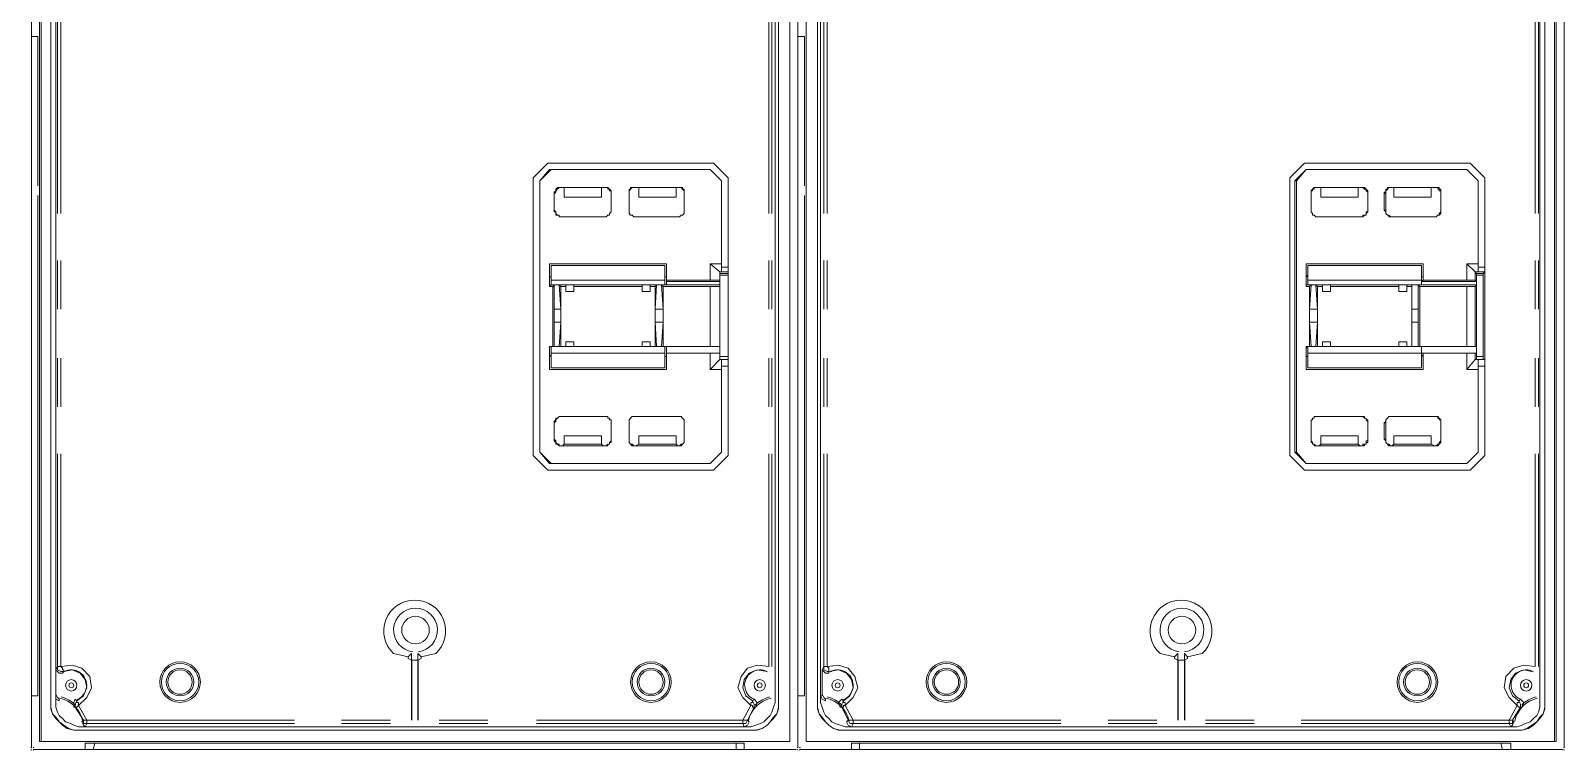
# Model space of a CAD drawing. Header units: millimetres. Extents: x -305 to 1353, y -289 to 1176.
# Drawn here: x -98.4 to -45.3, y 421.5 to 446.4 of the extents above; entities that cross this region are included whole.
import ezdxf

# ---------------------------------------------------------------- set-up
doc = ezdxf.new("R2010")
doc.units = ezdxf.units.MM
doc.header["$MEASUREMENT"] = 0
doc.layers.add('PDF_0', color=7, linetype='Continuous')

msp = doc.modelspace()

# ---------------------------------------------------------------- linework, layer by layer
at = {"layer": 'PDF_0', "lineweight": 18}
for points in [[(-98.34, 421.587), (-98.34, 474.487), (-98.34, 421.587)], [(-98.34, 474.487), (-98.34, 421.587)], [(-71.834, 421.587), (-71.834, 474.487), (-71.834, 421.587)], [(-71.834, 474.487), (-71.834, 421.587)], [(-45.328, 421.587), (-45.328, 474.487), (-45.328, 421.587)], [(-45.328, 474.487), (-45.328, 421.587)], [(-98.059, 472.41), (-98.059, 421.812)], [(-98.003, 472.578), (-98.003, 421.812)], [(-72.115, 472.41), (-72.115, 421.812), (-72.115, 472.578)], [(-71.553, 472.578), (-71.553, 421.812), (-71.553, 472.41)], [(-45.665, 472.578), (-45.665, 421.812), (-45.609, 421.812), (-45.609, 472.41)], [(-97.666, 470.107), (-97.666, 423.16), (-97.666, 422.991), (-97.61, 422.767), (-97.498, 422.654), (-97.386, 422.486), (-97.217, 422.374), (-97.049, 422.261), (-96.88, 422.205), (-96.712, 422.205), (-73.463, 422.205), (-73.294, 422.205), (-73.069, 422.261), (-72.901, 422.374), (-72.789, 422.486), (-72.676, 422.654), (-72.564, 422.767), (-72.508, 422.991), (-72.508, 423.16), (-72.508, 470.107)], [(-97.666, 470.107), (-97.666, 423.16), (-97.666, 422.935), (-97.61, 422.767), (-97.498, 422.598), (-97.386, 422.486), (-97.273, 422.374), (-97.105, 422.261), (-96.88, 422.205), (-96.712, 422.205), (-73.463, 422.205), (-73.238, 422.205), (-73.069, 422.261), (-72.901, 422.374), (-72.789, 422.486), (-72.676, 422.598), (-72.564, 422.767), (-72.508, 422.935), (-72.508, 423.16), (-72.508, 470.107)], [(-72.62, 469.995), (-72.62, 423.16), (-72.676, 422.991), (-72.733, 422.823), (-72.789, 422.711), (-72.901, 422.598), (-73.013, 422.486), (-73.126, 422.43), (-73.294, 422.374), (-73.463, 422.317), (-96.712, 422.317), (-96.88, 422.374), (-96.992, 422.43), (-97.161, 422.486), (-97.273, 422.598), (-97.386, 422.711), (-97.442, 422.823), (-97.498, 422.991), (-97.498, 423.16), (-97.498, 469.995)], [(-71.16, 470.107), (-71.16, 423.16), (-71.16, 422.991), (-71.104, 422.767), (-70.992, 422.654), (-70.879, 422.486), (-70.767, 422.374), (-70.599, 422.261), (-70.374, 422.205), (-70.205, 422.205), (-46.956, 422.205), (-46.788, 422.205), (-46.619, 422.261), (-46.451, 422.374), (-46.283, 422.486), (-46.17, 422.654), (-46.058, 422.767), (-46.002, 422.991), (-46.002, 423.16), (-46.002, 470.107)], [(-71.16, 470.107), (-71.16, 423.16), (-71.16, 422.935), (-71.104, 422.767), (-70.992, 422.598), (-70.879, 422.486), (-70.767, 422.374), (-70.599, 422.261), (-70.43, 422.205), (-70.205, 422.205), (-46.956, 422.205), (-46.788, 422.205), (-46.563, 422.261), (-46.395, 422.374), (-46.283, 422.486), (-46.17, 422.598), (-46.058, 422.767), (-46.002, 422.935), (-46.002, 423.16), (-46.002, 470.107)], [(-46.17, 469.995), (-46.17, 423.16), (-46.17, 422.991), (-46.226, 422.823), (-46.283, 422.711), (-46.395, 422.598), (-46.507, 422.486), (-46.676, 422.43), (-46.788, 422.374), (-46.956, 422.317), (-70.205, 422.317), (-70.374, 422.374), (-70.542, 422.43), (-70.655, 422.486), (-70.767, 422.598), (-70.879, 422.711), (-70.935, 422.823), (-70.992, 422.991), (-71.048, 423.16), (-71.048, 469.995)], [(-98.34, 446.184), (-98.116, 446.184), (-98.116, 441.018)], [(-71.834, 446.184), (-71.609, 446.184), (-71.609, 441.018)], [(-80.37, 441.579), (-80.763, 441.186), (-80.426, 441.579)], [(-80.482, 441.804), (-74.754, 441.804), (-80.482, 441.804)], [(-74.866, 441.579), (-74.473, 441.186), (-74.866, 441.579)], [(-74.754, 441.804), (-74.249, 441.299), (-74.754, 441.804)], [(-74.249, 435.121), (-74.249, 435.009), (-74.53, 435.009), (-74.473, 435.009), (-74.249, 435.009), (-74.249, 434.953), (-74.249, 434.897), (-74.249, 434.841), (-74.249, 434.784), (-74.249, 431.696), (-74.249, 441.299), (-74.249, 438.21), (-74.249, 438.154), (-74.249, 438.098), (-74.249, 438.041), (-74.249, 437.985)], [(-54.65, 441.186), (-54.257, 441.579), (-54.594, 441.186)], [(-54.313, 441.804), (-48.585, 441.804), (-54.313, 441.804)], [(-54.257, 441.579), (-48.697, 441.579), (-54.257, 441.579)], [(-48.697, 441.579), (-48.304, 441.186), (-48.697, 441.579)], [(-48.585, 441.804), (-48.08, 441.299), (-48.585, 441.804)], [(-48.136, 435.009), (-48.08, 435.009), (-48.08, 434.953), (-48.08, 434.897), (-48.08, 434.841), (-48.08, 434.784), (-48.08, 431.696), (-48.08, 441.299), (-48.08, 438.21), (-48.08, 438.154), (-48.08, 438.098), (-48.08, 438.041), (-48.136, 437.985)], [(-80.763, 431.808), (-80.763, 441.186), (-80.763, 431.808)], [(-80.258, 440.793), (-80.201, 440.849), (-80.201, 440.906), (-80.145, 440.962), (-80.089, 440.962), (-80.033, 440.962), (-80.089, 440.962), (-80.145, 440.906), (-80.201, 440.849), (-80.201, 440.793), (-80.258, 440.737)], [(-78.629, 440.962), (-78.629, 440.625), (-79.921, 440.625), (-79.921, 440.962)], [(-78.292, 440.737), (-78.292, 440.793), (-78.292, 440.849), (-78.348, 440.849), (-78.348, 440.906), (-78.404, 440.906), (-78.404, 440.962), (-78.461, 440.962), (-78.517, 440.962), (-78.461, 440.962), (-78.404, 440.962), (-78.348, 440.906), (-78.292, 440.849), (-78.292, 440.793)], [(-77.674, 440.737), (-77.674, 440.793), (-77.674, 440.849), (-77.618, 440.906), (-77.562, 440.962), (-77.506, 440.962), (-77.562, 440.962), (-77.618, 440.962), (-77.618, 440.906), (-77.674, 440.906), (-77.674, 440.849), (-77.674, 440.793), (-77.674, 440.175), (-77.674, 440.737), (-77.674, 440.793)], [(-75.765, 440.737), (-75.765, 440.175), (-75.765, 440.119), (-75.765, 440.063), (-75.821, 440.007), (-75.877, 440.007), (-75.933, 439.951), (-77.506, 439.951), (-75.933, 439.951), (-75.877, 440.007), (-75.821, 440.007), (-75.765, 440.063), (-75.765, 440.119), (-75.765, 440.175), (-75.765, 440.793)], [(-76.046, 440.962), (-76.046, 440.625), (-77.337, 440.625), (-77.337, 440.962)], [(-74.473, 438.21), (-74.473, 441.186), (-74.473, 438.322), (-74.473, 438.266), (-74.473, 438.21), (-74.473, 438.154), (-74.473, 438.098), (-74.473, 438.041), (-74.473, 438.098), (-74.473, 438.154), (-74.473, 438.21), (-74.249, 438.21)], [(-54.594, 431.808), (-54.594, 441.186), (-54.65, 441.186), (-54.65, 431.808)], [(-54.088, 440.793), (-54.088, 440.849), (-54.032, 440.906), (-53.976, 440.962), (-53.92, 440.962), (-53.864, 440.962), (-53.92, 440.962), (-53.976, 440.962), (-53.976, 440.906), (-54.032, 440.906), (-54.032, 440.849), (-54.088, 440.849), (-54.088, 440.793), (-54.088, 440.737)], [(-52.46, 440.962), (-52.46, 440.625), (-53.751, 440.625), (-53.751, 440.962)], [(-52.123, 440.737), (-52.123, 440.793), (-52.179, 440.849), (-52.179, 440.906), (-52.235, 440.906), (-52.291, 440.962), (-52.347, 440.962), (-52.291, 440.962), (-52.235, 440.962), (-52.179, 440.906), (-52.123, 440.849), (-52.123, 440.793)], [(-51.505, 440.737), (-51.505, 440.793), (-51.505, 440.849), (-51.449, 440.906), (-51.393, 440.962), (-51.337, 440.962), (-51.393, 440.962), (-51.449, 440.962), (-51.449, 440.906), (-51.505, 440.906), (-51.505, 440.849), (-51.505, 440.793), (-51.561, 440.793), (-51.561, 440.175)], [(-51.505, 440.175), (-51.505, 440.737), (-51.561, 440.793)], [(-49.764, 439.951), (-49.82, 439.951), (-51.337, 439.951), (-49.764, 439.951), (-49.708, 440.007), (-49.652, 440.007), (-49.596, 440.063), (-49.596, 440.119), (-49.596, 440.175), (-49.596, 440.793)], [(-49.933, 440.962), (-49.933, 440.625), (-51.224, 440.625), (-51.224, 440.962)], [(-49.764, 440.962), (-49.708, 440.962), (-49.652, 440.962), (-49.652, 440.906), (-49.596, 440.906), (-49.596, 440.849), (-49.596, 440.793), (-49.596, 440.737), (-49.596, 440.793), (-49.596, 440.849), (-49.652, 440.849), (-49.652, 440.906), (-49.708, 440.906), (-49.708, 440.962), (-49.764, 440.962), (-49.82, 440.962)], [(-48.304, 438.21), (-48.304, 441.186), (-48.304, 438.322), (-48.304, 438.266), (-48.304, 438.21), (-48.304, 438.154), (-48.304, 438.098), (-48.304, 438.041), (-48.304, 438.098), (-48.304, 438.154), (-48.304, 438.21), (-48.08, 438.21)], [(-98.34, 423.384), (-98.116, 423.384), (-98.116, 440.681)], [(-71.834, 423.384), (-71.609, 423.384), (-71.609, 440.681)], [(-49.596, 440.737), (-49.596, 440.175), (-49.596, 440.119), (-49.652, 440.063), (-49.652, 440.007), (-49.708, 440.007), (-49.764, 439.951), (-49.82, 439.951)], [(-80.033, 439.951), (-78.517, 439.951), (-80.033, 439.951)], [(-53.864, 439.951), (-52.347, 439.951), (-53.864, 439.951)], [(-80.426, 437.873), (-80.426, 438.322), (-76.383, 438.322), (-76.383, 437.873)], [(-74.53, 437.592), (-76.383, 437.592), (-76.383, 437.705), (-76.383, 437.761), (-76.383, 437.873), (-76.439, 437.873), (-76.439, 437.929), (-76.439, 438.266), (-80.37, 438.266), (-80.37, 437.929), (-80.37, 437.873), (-80.426, 437.873), (-80.426, 437.536), (-80.37, 437.592)], [(-76.439, 437.761), (-76.439, 438.266), (-80.37, 438.266), (-80.37, 437.761), (-80.37, 437.705), (-80.37, 437.648), (-80.37, 437.592), (-80.258, 437.592), (-80.089, 437.592), (-79.864, 437.592), (-79.584, 437.592), (-77.225, 437.592), (-76.944, 437.592), (-76.72, 437.592), (-76.551, 437.592), (-76.383, 437.592), (-76.439, 437.592), (-76.439, 437.648), (-76.439, 437.705), (-76.439, 437.761), (-80.37, 437.761)], [(-74.249, 438.041), (-74.473, 438.041), (-74.53, 438.041), (-74.866, 438.322), (-74.866, 437.761)], [(-74.866, 438.322), (-74.473, 438.322)], [(-54.257, 437.873), (-54.257, 438.322), (-50.214, 438.322), (-50.214, 437.873)], [(-50.27, 437.761), (-50.27, 438.266), (-54.201, 438.266), (-54.201, 437.761), (-54.201, 437.705), (-54.201, 437.648), (-54.201, 437.592), (-54.257, 437.592), (-54.088, 437.592), (-53.92, 437.592), (-53.695, 437.592), (-53.414, 437.592), (-51.056, 437.592), (-50.775, 437.592), (-50.607, 437.592), (-50.382, 437.592), (-50.27, 437.592), (-50.27, 437.648), (-50.27, 437.705), (-50.27, 437.761), (-54.201, 437.761)], [(-48.36, 437.592), (-50.27, 437.592), (-50.27, 437.705), (-50.214, 437.761), (-50.214, 437.873), (-50.27, 437.873), (-50.27, 437.929), (-50.27, 438.266), (-54.201, 438.266), (-54.201, 437.929), (-54.257, 437.873), (-54.257, 437.536), (-54.257, 437.592)], [(-48.08, 438.041), (-48.304, 438.041), (-48.416, 438.041), (-48.697, 438.322), (-48.697, 437.761)], [(-48.697, 438.322), (-48.304, 438.322)], [(-80.314, 437.536), (-80.314, 435.458), (-80.258, 435.458), (-80.258, 436.301), (-80.258, 436.357), (-80.258, 436.413), (-80.258, 436.469), (-80.258, 436.525), (-80.258, 436.581), (-80.258, 436.638), (-80.258, 436.694), (-80.258, 436.75), (-80.258, 437.592), (-80.314, 437.536), (-80.426, 437.536)], [(-80.258, 436.75), (-80.033, 436.75), (-80.089, 437.592), (-80.033, 437.536), (-79.864, 437.536), (-79.864, 437.592), (-79.864, 437.368), (-79.584, 437.368), (-79.584, 437.592), (-79.584, 437.536), (-77.225, 437.536), (-77.225, 437.592), (-77.225, 437.368), (-76.944, 437.368)], [(-76.776, 436.301), (-76.776, 436.357), (-76.776, 436.413), (-76.776, 436.469), (-76.776, 436.525), (-76.776, 436.581), (-76.776, 436.638), (-76.776, 436.694), (-76.776, 436.75), (-76.72, 437.592), (-76.776, 437.536), (-76.944, 437.536)], [(-74.53, 437.536), (-74.586, 437.536), (-74.642, 437.536), (-74.698, 437.536), (-74.754, 437.536), (-74.81, 437.536), (-74.866, 437.536), (-76.495, 437.536), (-76.551, 437.592), (-76.495, 436.75), (-76.776, 436.75)], [(-76.383, 437.761), (-74.866, 437.761), (-74.81, 437.761), (-74.754, 437.761), (-74.698, 437.761), (-74.642, 437.761), (-74.586, 437.761), (-74.53, 437.761)], [(-76.383, 437.705), (-74.53, 437.705)], [(-74.53, 437.985), (-74.249, 437.985), (-74.249, 437.929), (-74.53, 437.929), (-74.53, 437.985), (-74.53, 438.041), (-74.53, 437.761), (-74.53, 437.705), (-74.53, 437.592), (-74.53, 437.536), (-74.53, 435.458), (-74.53, 435.234), (-74.53, 435.009), (-74.53, 435.121), (-74.53, 437.929)], [(-74.53, 435.121), (-74.249, 435.121), (-74.249, 437.929)], [(-54.145, 437.536), (-54.145, 435.458), (-54.088, 435.458), (-54.145, 436.301), (-54.145, 436.357), (-54.145, 436.413), (-54.145, 436.469), (-54.145, 436.525), (-54.145, 436.581), (-54.145, 436.638), (-54.145, 436.694), (-54.145, 436.75), (-54.088, 437.592), (-54.145, 437.536), (-54.257, 437.536)], [(-54.145, 436.75), (-53.864, 436.75), (-53.92, 437.592), (-53.864, 437.536), (-53.695, 437.536), (-53.695, 437.592), (-53.695, 437.368), (-53.414, 437.368), (-53.414, 437.592), (-53.414, 437.536), (-51.056, 437.536), (-51.056, 437.592), (-51.056, 437.368), (-50.775, 437.368)], [(-50.607, 436.301), (-50.607, 436.357), (-50.607, 436.413), (-50.607, 436.469), (-50.607, 436.525), (-50.607, 436.581), (-50.607, 436.638), (-50.607, 436.694), (-50.607, 436.75), (-50.607, 437.592), (-50.607, 437.536), (-50.775, 437.536)], [(-48.416, 437.536), (-48.473, 437.536), (-48.529, 437.536), (-48.585, 437.536), (-48.641, 437.536), (-48.697, 437.536), (-50.326, 437.536), (-50.382, 437.592), (-50.382, 436.75), (-50.607, 436.75)], [(-48.36, 437.985), (-48.136, 437.985), (-48.136, 437.929), (-48.36, 437.929), (-48.36, 437.985), (-48.416, 438.041), (-48.416, 437.761), (-48.36, 437.705), (-48.36, 437.592), (-48.416, 437.536), (-48.416, 435.458), (-48.36, 435.458), (-48.36, 435.234), (-50.27, 435.234)], [(-50.27, 437.705), (-48.36, 437.705)], [(-50.214, 437.761), (-48.697, 437.761), (-48.641, 437.761), (-48.585, 437.761), (-48.529, 437.761), (-48.473, 437.761), (-48.416, 437.761)], [(-48.416, 435.234), (-48.416, 435.009), (-48.36, 435.009), (-48.36, 435.121), (-48.36, 437.929)], [(-48.36, 435.121), (-48.136, 435.121), (-48.136, 437.929)], [(-80.033, 435.458), (-80.033, 437.536)], [(-79.864, 437.368), (-79.864, 437.536)], [(-79.584, 437.536), (-79.584, 437.368)], [(-77.225, 437.368), (-77.225, 437.536)], [(-76.776, 435.458), (-76.776, 437.536)], [(-76.495, 437.536), (-76.495, 435.458)], [(-74.866, 435.458), (-74.866, 437.536)], [(-53.864, 435.458), (-53.864, 437.536)], [(-53.695, 437.368), (-53.695, 437.536)], [(-53.414, 437.536), (-53.414, 437.368)], [(-51.056, 437.368), (-51.056, 437.536)], [(-50.607, 435.458), (-50.607, 437.536)], [(-50.326, 437.536), (-50.326, 435.458)], [(-48.697, 435.458), (-48.697, 437.536)], [(-80.033, 436.75), (-80.033, 436.694), (-80.033, 436.638), (-80.033, 436.581), (-80.033, 436.525), (-80.033, 436.469), (-80.033, 436.413), (-80.033, 436.357), (-80.033, 436.301)], [(-76.495, 436.75), (-76.495, 436.694), (-76.495, 436.638), (-76.495, 436.581), (-76.495, 436.525), (-76.495, 436.469), (-76.495, 436.413), (-76.495, 436.357), (-76.495, 436.301)], [(-53.864, 436.75), (-53.864, 436.694), (-53.864, 436.638), (-53.864, 436.581), (-53.864, 436.525), (-53.864, 436.469), (-53.864, 436.413), (-53.864, 436.357), (-53.864, 436.301)], [(-50.382, 436.75), (-50.382, 436.694), (-50.382, 436.638), (-50.382, 436.581), (-50.382, 436.525), (-50.382, 436.469), (-50.382, 436.413), (-50.382, 436.357), (-50.382, 436.301)], [(-80.258, 436.301), (-80.033, 436.301), (-80.089, 435.458), (-80.033, 435.458), (-79.864, 435.458), (-79.864, 435.627), (-79.584, 435.627), (-79.584, 435.458), (-77.225, 435.458), (-77.225, 435.627)], [(-76.439, 435.234), (-76.439, 434.728), (-76.439, 435.065), (-76.439, 435.121), (-76.383, 435.121), (-76.383, 435.177), (-76.383, 435.234), (-76.383, 435.458), (-74.53, 435.458), (-74.586, 435.458), (-74.642, 435.458), (-74.698, 435.458), (-74.754, 435.458), (-74.81, 435.458), (-74.866, 435.458), (-76.495, 435.458), (-76.551, 435.458), (-76.495, 436.301), (-76.776, 436.301), (-76.72, 435.458), (-76.776, 435.458), (-76.944, 435.458)], [(-54.145, 436.301), (-53.864, 436.301), (-53.92, 435.458), (-53.864, 435.458), (-53.695, 435.458), (-53.695, 435.627), (-53.414, 435.627), (-53.414, 435.458), (-51.056, 435.458), (-51.056, 435.627)], [(-48.416, 435.458), (-48.473, 435.458), (-48.529, 435.458), (-48.585, 435.458), (-48.641, 435.458), (-48.697, 435.458), (-50.326, 435.458), (-50.382, 435.458), (-50.382, 436.301), (-50.607, 436.301), (-50.607, 435.458), (-50.775, 435.458)], [(-79.864, 435.458), (-79.864, 435.627)], [(-79.584, 435.627), (-79.584, 435.458)], [(-77.225, 435.458), (-77.225, 435.627), (-76.944, 435.627), (-76.944, 435.458), (-76.944, 435.627)], [(-53.695, 435.458), (-53.695, 435.627)], [(-53.414, 435.627), (-53.414, 435.458)], [(-51.056, 435.458), (-51.056, 435.627), (-50.775, 435.627), (-50.775, 435.458), (-50.775, 435.627)], [(-80.37, 435.458), (-80.426, 435.458), (-80.426, 435.177), (-80.37, 435.121), (-80.37, 435.065), (-80.37, 434.728), (-80.37, 435.234)], [(-80.426, 435.458), (-80.314, 435.458)], [(-76.383, 435.177), (-76.383, 434.672), (-80.426, 434.672), (-80.426, 435.177)], [(-79.584, 435.458), (-79.584, 435.458)], [(-76.383, 435.234), (-74.53, 435.234)], [(-74.866, 434.672), (-74.866, 435.234)], [(-74.473, 434.672), (-74.866, 434.672), (-74.53, 435.009)], [(-74.249, 434.784), (-74.473, 434.784), (-74.473, 434.841), (-74.473, 434.897), (-74.473, 434.953), (-74.473, 435.009), (-74.473, 434.953), (-74.473, 434.897), (-74.473, 434.841), (-74.473, 434.784), (-74.473, 434.728), (-74.473, 434.672), (-74.473, 431.808), (-74.473, 434.784)], [(-54.145, 435.458), (-54.257, 435.458), (-54.257, 435.177), (-54.257, 435.121), (-54.201, 435.121), (-54.201, 435.065), (-54.201, 434.728), (-54.201, 435.234)], [(-50.214, 435.177), (-50.214, 434.672), (-54.257, 434.672), (-54.257, 435.177)], [(-53.414, 435.458), (-53.414, 435.458)], [(-48.36, 435.458), (-50.27, 435.458), (-50.27, 435.234), (-50.27, 434.728), (-50.27, 435.065), (-50.27, 435.121), (-50.214, 435.177), (-50.214, 435.234)], [(-48.697, 434.672), (-48.697, 435.234)], [(-48.304, 434.672), (-48.697, 434.672), (-48.416, 435.009), (-48.304, 435.009), (-48.08, 435.009)], [(-48.136, 435.121), (-48.136, 435.009), (-48.36, 435.009)], [(-48.08, 434.784), (-48.304, 434.784), (-48.304, 434.841), (-48.304, 434.897), (-48.304, 434.953), (-48.304, 435.009), (-48.304, 434.953), (-48.304, 434.897), (-48.304, 434.841), (-48.304, 434.784), (-48.304, 434.728), (-48.304, 434.672), (-48.304, 431.808), (-48.304, 434.784)], [(-76.439, 434.728), (-80.37, 434.728), (-76.439, 434.728)], [(-50.27, 434.728), (-54.201, 434.728), (-50.27, 434.728)], [(-80.258, 432.257), (-80.258, 432.819), (-80.258, 432.257)], [(-77.674, 432.257), (-77.674, 432.819), (-77.674, 432.257)], [(-75.933, 433.044), (-77.506, 433.044), (-75.933, 433.044)], [(-75.765, 432.819), (-75.765, 432.257), (-75.765, 432.819)], [(-54.088, 432.257), (-54.088, 432.819), (-54.088, 432.257)], [(-51.561, 432.819), (-51.505, 432.875), (-51.505, 432.931), (-51.449, 432.987), (-51.393, 433.044), (-51.337, 433.044), (-51.393, 433.044), (-51.449, 432.987), (-51.505, 432.931), (-51.505, 432.875), (-51.505, 432.819)], [(-49.82, 433.044), (-49.764, 433.044), (-49.708, 433.044), (-49.708, 432.987), (-49.652, 432.987), (-49.652, 432.931), (-49.596, 432.931), (-49.596, 432.875), (-49.596, 432.819), (-49.596, 432.875), (-49.596, 432.931), (-49.652, 432.987), (-49.708, 433.044), (-49.764, 433.044)], [(-49.596, 432.819), (-49.596, 432.257), (-49.596, 432.819)], [(-79.921, 432.089), (-79.921, 432.37), (-78.629, 432.37), (-78.629, 432.089)], [(-77.337, 432.089), (-77.337, 432.37), (-76.046, 432.37), (-76.046, 432.089)], [(-53.751, 432.089), (-53.751, 432.37), (-52.46, 432.37), (-52.46, 432.089)], [(-51.224, 432.089), (-51.224, 432.37), (-49.933, 432.37), (-49.933, 432.089)], [(-74.473, 431.808), (-74.866, 431.415), (-74.473, 431.808)], [(-51.505, 432.257), (-51.505, 432.201), (-51.505, 432.145), (-51.449, 432.089), (-51.393, 432.089), (-51.337, 432.033), (-51.393, 432.033), (-51.449, 432.089), (-51.505, 432.145), (-51.505, 432.201), (-51.561, 432.257)], [(-49.82, 432.033), (-49.933, 432.089), (-51.224, 432.089), (-51.28, 432.033), (-51.337, 432.033), (-49.764, 432.033)], [(-48.304, 431.808), (-48.697, 431.415), (-48.304, 431.808)], [(-80.482, 431.19), (-80.988, 431.696), (-80.482, 431.19)], [(-80.37, 431.415), (-74.866, 431.415), (-80.426, 431.415)], [(-74.249, 431.696), (-74.754, 431.19), (-74.249, 431.696)], [(-54.313, 431.19), (-54.818, 431.696), (-54.313, 431.19)], [(-54.257, 431.415), (-48.697, 431.415), (-54.257, 431.415)], [(-48.08, 431.696), (-48.585, 431.19), (-48.08, 431.696)], [(-80.482, 431.19), (-74.754, 431.19), (-80.482, 431.19)], [(-54.313, 431.19), (-48.585, 431.19), (-54.313, 431.19)], [(-85.312, 424.732), (-85.817, 424.845)], [(-85.312, 424.732), (-85.312, 424.732)], [(-84.862, 424.732), (-84.357, 424.845)], [(-58.806, 424.732), (-59.311, 424.845)], [(-58.806, 424.732), (-58.806, 424.732)], [(-58.356, 424.732), (-57.851, 424.845)], [(-97.386, 423.272), (-97.442, 423.328), (-97.498, 423.441), (-97.498, 424.283), (-97.386, 424.171), (-97.273, 424.171)], [(-70.879, 423.272), (-70.935, 423.328), (-70.992, 423.441), (-70.992, 424.283), (-70.879, 424.171), (-70.767, 424.171)], [(-96.599, 422.486), (-96.543, 422.374), (-96.487, 422.317), (-96.712, 422.317), (-96.88, 422.374), (-96.992, 422.43), (-97.161, 422.486), (-97.273, 422.598), (-97.386, 422.711), (-97.442, 422.823), (-97.498, 422.991), (-97.498, 423.16), (-97.498, 423.384), (-97.498, 423.272), (-97.386, 423.216)], [(-96.824, 423.272), (-96.88, 423.16), (-96.88, 422.991)], [(-70.149, 422.486), (-70.093, 422.374), (-69.981, 422.317), (-70.205, 422.317), (-70.374, 422.374), (-70.542, 422.43), (-70.655, 422.486), (-70.767, 422.598), (-70.879, 422.711), (-70.935, 422.823), (-70.992, 422.991), (-71.048, 423.16), (-71.048, 423.384), (-70.992, 423.272), (-70.879, 423.216)], [(-70.318, 423.272), (-70.43, 423.16), (-70.374, 422.991)], [(-97.666, 423.16), (-97.666, 423.16)], [(-72.62, 423.16), (-72.676, 422.991), (-72.733, 422.823), (-72.789, 422.711), (-72.901, 422.598), (-73.013, 422.486), (-73.126, 422.43), (-73.294, 422.374), (-73.463, 422.317), (-73.687, 422.317), (-73.575, 422.374), (-73.519, 422.486)], [(-71.16, 423.16), (-71.16, 423.16)], [(-46.17, 423.16), (-46.17, 422.991), (-46.226, 422.823), (-46.283, 422.711), (-46.395, 422.598), (-46.507, 422.486), (-46.676, 422.43), (-46.788, 422.374), (-46.956, 422.317), (-47.181, 422.317), (-47.125, 422.374), (-47.069, 422.486)], [(-96.712, 422.205), (-96.712, 422.205)], [(-73.463, 422.205), (-73.463, 422.205)], [(-70.205, 422.205), (-70.205, 422.205)], [(-46.956, 422.205), (-46.956, 422.205)], [(-73.687, 421.531), (-73.687, 421.756), (-73.968, 421.756), (-96.15, 421.756), (-96.487, 421.756), (-96.487, 421.531)], [(-45.665, 421.812), (-71.553, 421.812), (-45.609, 421.812)], [(-71.553, 421.812), (-71.553, 421.812)], [(-47.181, 421.531), (-47.181, 421.756), (-47.518, 421.756), (-69.7, 421.756), (-69.981, 421.756), (-69.981, 421.531)], [(-98.284, 421.531), (-71.89, 421.531)], [(-71.778, 421.531), (-45.384, 421.531)]]:
    msp.add_lwpolyline(points, dxfattribs=at)
for points in [[(-98.34, 421.587), (-98.34, 474.487)], [(-71.834, 421.587), (-71.834, 474.487)], [(-80.988, 431.696), (-80.988, 441.299), (-80.482, 441.804), (-80.988, 441.299)], [(-80.37, 441.579), (-80.426, 441.579), (-74.866, 441.579)], [(-54.818, 431.696), (-54.818, 441.299), (-54.313, 441.804), (-54.818, 441.299)], [(-80.258, 440.175), (-80.258, 440.737), (-80.258, 440.793), (-80.258, 440.175), (-80.201, 440.119), (-80.201, 440.063), (-80.145, 440.007), (-80.089, 440.007), (-80.089, 439.951), (-80.033, 439.951), (-80.089, 439.951), (-80.089, 440.007), (-80.145, 440.007), (-80.201, 440.007), (-80.201, 440.063), (-80.201, 440.119), (-80.258, 440.119)], [(-78.517, 440.962), (-80.033, 440.962), (-79.977, 440.962), (-79.921, 440.962), (-78.629, 440.962), (-78.573, 440.962)], [(-78.292, 440.175), (-78.292, 440.793), (-78.292, 440.737)], [(-75.933, 440.962), (-77.506, 440.962), (-77.45, 440.962), (-77.337, 440.962), (-76.046, 440.962), (-75.99, 440.962)], [(-75.765, 440.737), (-75.765, 440.793), (-75.765, 440.849), (-75.821, 440.906), (-75.877, 440.962), (-75.933, 440.962), (-75.877, 440.962), (-75.821, 440.962), (-75.821, 440.906), (-75.765, 440.906), (-75.765, 440.849), (-75.765, 440.793)], [(-54.088, 440.175), (-54.088, 440.737), (-54.088, 440.793), (-54.088, 440.175), (-54.088, 440.119), (-54.032, 440.063), (-54.032, 440.007), (-53.976, 440.007), (-53.92, 439.951), (-53.864, 439.951), (-53.92, 439.951), (-53.976, 440.007), (-54.032, 440.007), (-54.032, 440.063), (-54.088, 440.119)], [(-52.347, 440.962), (-53.864, 440.962), (-53.808, 440.962), (-53.751, 440.962), (-52.46, 440.962), (-52.404, 440.962)], [(-52.123, 440.175), (-52.123, 440.793), (-52.123, 440.737)], [(-49.764, 440.962), (-51.337, 440.962), (-51.28, 440.962), (-51.224, 440.962), (-49.933, 440.962), (-49.82, 440.962)], [(-78.517, 439.951), (-78.461, 439.951), (-78.404, 440.007), (-78.348, 440.007), (-78.348, 440.063), (-78.292, 440.119), (-78.292, 440.175), (-78.292, 440.119), (-78.348, 440.063), (-78.348, 440.007), (-78.404, 440.007), (-78.461, 439.951)], [(-77.674, 440.175), (-77.674, 440.119), (-77.674, 440.063), (-77.618, 440.007), (-77.562, 440.007), (-77.506, 439.951), (-77.562, 440.007), (-77.618, 440.007), (-77.674, 440.063), (-77.674, 440.119)], [(-52.347, 439.951), (-52.291, 439.951), (-52.291, 440.007), (-52.235, 440.007), (-52.179, 440.007), (-52.179, 440.063), (-52.179, 440.119), (-52.123, 440.119), (-52.123, 440.175), (-52.123, 440.119), (-52.179, 440.063), (-52.179, 440.007), (-52.235, 440.007), (-52.291, 439.951)], [(-51.561, 440.175), (-51.505, 440.175), (-51.505, 440.119), (-51.505, 440.063), (-51.449, 440.007), (-51.393, 440.007), (-51.337, 439.951), (-51.393, 439.951), (-51.393, 440.007), (-51.449, 440.007), (-51.505, 440.063), (-51.505, 440.119)], [(-76.944, 437.368), (-76.944, 437.592), (-76.944, 437.536)], [(-50.775, 437.368), (-50.775, 437.592), (-50.775, 437.536)], [(-79.584, 435.458), (-79.864, 435.458), (-80.089, 435.458), (-80.258, 435.458), (-80.37, 435.458), (-80.37, 435.402), (-80.37, 435.346), (-80.37, 435.29), (-80.37, 435.234), (-76.439, 435.234), (-76.439, 435.29), (-76.439, 435.346), (-76.439, 435.402), (-76.439, 435.458), (-76.383, 435.458), (-76.551, 435.458), (-76.72, 435.458), (-76.944, 435.458), (-77.225, 435.458)], [(-53.414, 435.458), (-53.695, 435.458), (-53.92, 435.458), (-54.088, 435.458), (-54.257, 435.458), (-54.201, 435.402), (-54.201, 435.346), (-54.201, 435.29), (-54.201, 435.234), (-50.27, 435.234), (-50.27, 435.29), (-50.27, 435.346), (-50.27, 435.402), (-50.27, 435.458), (-50.382, 435.458), (-50.607, 435.458), (-50.775, 435.458), (-51.056, 435.458)], [(-80.033, 433.044), (-80.089, 433.044), (-80.145, 432.987), (-80.201, 432.987), (-80.201, 432.931), (-80.258, 432.875), (-80.258, 432.819), (-80.201, 432.875), (-80.201, 432.931), (-80.145, 432.987), (-80.089, 433.044)], [(-78.292, 432.257), (-78.292, 432.201), (-78.348, 432.145), (-78.348, 432.089), (-78.404, 432.089), (-78.461, 432.033), (-78.517, 432.033), (-78.573, 432.033), (-78.629, 432.089), (-79.921, 432.089), (-79.977, 432.033), (-80.033, 432.033), (-80.089, 432.033), (-80.089, 432.089), (-80.145, 432.089), (-80.201, 432.145), (-80.201, 432.201), (-80.258, 432.257), (-80.258, 432.201), (-80.201, 432.145), (-80.201, 432.089), (-80.145, 432.089), (-80.089, 432.033), (-80.033, 432.033), (-78.517, 432.033), (-78.461, 432.033), (-78.404, 432.033), (-78.404, 432.089), (-78.348, 432.089), (-78.348, 432.145), (-78.292, 432.145), (-78.292, 432.201), (-78.292, 432.257), (-78.292, 432.819), (-78.292, 432.875), (-78.292, 432.931), (-78.348, 432.931), (-78.348, 432.987), (-78.404, 432.987), (-78.404, 433.044), (-78.461, 433.044), (-78.517, 433.044), (-80.033, 433.044), (-78.517, 433.044), (-78.461, 433.044), (-78.404, 433.044), (-78.404, 432.987), (-78.348, 432.987), (-78.348, 432.931), (-78.292, 432.931), (-78.292, 432.875), (-78.292, 432.819)], [(-77.506, 433.044), (-77.562, 433.044), (-77.618, 432.987), (-77.674, 432.931), (-77.674, 432.875), (-77.674, 432.819), (-77.674, 432.875), (-77.674, 432.931), (-77.618, 432.987), (-77.562, 433.044)], [(-75.765, 432.819), (-75.765, 432.875), (-75.765, 432.931), (-75.821, 432.987), (-75.877, 433.044), (-75.933, 433.044), (-75.877, 433.044), (-75.821, 432.987), (-75.765, 432.931), (-75.765, 432.875)], [(-53.864, 433.044), (-53.92, 433.044), (-53.976, 433.044), (-53.976, 432.987), (-54.032, 432.987), (-54.032, 432.931), (-54.088, 432.931), (-54.088, 432.875), (-54.088, 432.819), (-54.088, 432.875), (-54.088, 432.931), (-54.032, 432.931), (-54.032, 432.987), (-53.976, 432.987), (-53.976, 433.044), (-53.92, 433.044)], [(-52.123, 432.257), (-52.123, 432.201), (-52.179, 432.201), (-52.179, 432.145), (-52.179, 432.089), (-52.235, 432.089), (-52.291, 432.089), (-52.291, 432.033), (-52.347, 432.033), (-52.404, 432.033), (-52.46, 432.089), (-53.751, 432.089), (-53.808, 432.033), (-53.864, 432.033), (-53.92, 432.033), (-53.976, 432.089), (-54.032, 432.089), (-54.032, 432.145), (-54.088, 432.201), (-54.088, 432.257), (-54.088, 432.201), (-54.088, 432.145), (-54.032, 432.145), (-54.032, 432.089), (-53.976, 432.089), (-53.976, 432.033), (-53.92, 432.033), (-53.864, 432.033), (-52.347, 432.033), (-52.291, 432.033), (-52.235, 432.033), (-52.235, 432.089), (-52.179, 432.089), (-52.179, 432.145), (-52.123, 432.145), (-52.123, 432.201), (-52.123, 432.257), (-52.123, 432.819), (-52.123, 432.875), (-52.123, 432.931), (-52.179, 432.931), (-52.179, 432.987), (-52.235, 432.987), (-52.235, 433.044), (-52.291, 433.044), (-52.347, 433.044), (-53.864, 433.044), (-52.347, 433.044), (-52.291, 433.044), (-52.235, 432.987), (-52.179, 432.987), (-52.179, 432.931), (-52.123, 432.875), (-52.123, 432.819)], [(-51.505, 432.257), (-51.505, 432.819), (-51.561, 432.819), (-51.561, 432.257)], [(-49.764, 433.044), (-51.337, 433.044), (-49.82, 433.044)], [(-80.37, 431.415), (-80.763, 431.808), (-80.426, 431.415)], [(-77.674, 432.257), (-77.674, 432.201), (-77.674, 432.145), (-77.618, 432.089), (-77.562, 432.089), (-77.506, 432.033), (-77.562, 432.033), (-77.618, 432.089), (-77.674, 432.145), (-77.674, 432.201)], [(-77.506, 432.033), (-75.933, 432.033), (-75.99, 432.033), (-76.046, 432.089), (-77.337, 432.089), (-77.45, 432.033)], [(-75.933, 432.033), (-75.877, 432.089), (-75.821, 432.089), (-75.765, 432.145), (-75.765, 432.201), (-75.765, 432.257), (-75.765, 432.201), (-75.765, 432.145), (-75.821, 432.089), (-75.877, 432.033)], [(-54.257, 431.415), (-54.594, 431.808), (-54.65, 431.808)], [(-49.764, 432.033), (-49.82, 432.033), (-49.764, 432.033), (-49.708, 432.089), (-49.652, 432.089), (-49.652, 432.145), (-49.596, 432.201), (-49.596, 432.257), (-49.596, 432.201), (-49.596, 432.145), (-49.652, 432.089), (-49.708, 432.033)], [(-85.312, 424.676), (-85.199, 424.62), (-84.975, 424.62), (-84.862, 424.676), (-84.862, 424.732), (-84.975, 424.845), (-84.975, 424.62), (-85.199, 424.62), (-85.199, 424.845), (-85.312, 424.732)], [(-58.806, 424.676), (-58.693, 424.62), (-58.469, 424.62), (-58.356, 424.676), (-58.356, 424.732), (-58.469, 424.845), (-58.469, 424.62), (-58.693, 424.62), (-58.693, 424.845), (-58.806, 424.732)], [(-98.003, 421.812), (-98.059, 421.812), (-72.115, 421.812)], [(-96.487, 421.531), (-96.487, 421.756), (-96.15, 421.756), (-73.968, 421.756), (-73.687, 421.756), (-73.687, 421.531), (-73.687, 421.756), (-73.968, 421.756), (-96.15, 421.756), (-96.487, 421.756)], [(-69.981, 421.531), (-69.981, 421.756), (-69.7, 421.756), (-47.518, 421.756), (-47.181, 421.756), (-47.181, 421.531), (-47.181, 421.756), (-47.518, 421.756), (-69.7, 421.756), (-69.981, 421.756)], [(-98.284, 421.531), (-71.89, 421.531)], [(-98.284, 421.531), (-71.89, 421.531)], [(-71.778, 421.531), (-45.384, 421.531)], [(-71.778, 421.531), (-45.384, 421.531)]]:
    msp.add_lwpolyline(points, close=True, dxfattribs=at)
at = {"layer": 'PDF_0', "lineweight": 0}
for points in [[(-97.442, 440.063), (-97.442, 447.42), (-97.498, 447.476)], [(-97.273, 447.644), (-97.217, 447.532), (-97.329, 447.588), (-97.442, 447.532), (-97.442, 447.42), (-97.329, 447.42), (-97.329, 440.063)], [(-72.845, 440.063), (-72.845, 447.42)], [(-72.676, 447.476), (-72.733, 447.42), (-72.733, 440.063)], [(-70.935, 440.063), (-70.935, 447.42), (-70.992, 447.476)], [(-70.767, 447.644), (-70.767, 447.532), (-70.823, 447.588), (-70.935, 447.532), (-70.935, 447.42), (-70.823, 447.42), (-70.823, 440.063)], [(-46.339, 440.063), (-46.339, 447.42)], [(-46.17, 447.476), (-46.226, 447.42), (-46.226, 440.063)], [(-97.442, 436.75), (-97.442, 438.435)], [(-97.329, 438.435), (-97.329, 436.75)], [(-72.845, 436.75), (-72.845, 438.435)], [(-72.733, 438.435), (-72.733, 436.75)], [(-70.935, 436.75), (-70.935, 438.435)], [(-70.823, 438.435), (-70.823, 436.75)], [(-46.339, 436.75), (-46.339, 438.435)], [(-46.226, 438.435), (-46.226, 436.75)], [(-97.442, 433.38), (-97.442, 435.065)], [(-97.329, 435.065), (-97.329, 433.38)], [(-72.845, 433.38), (-72.845, 435.065)], [(-72.733, 435.065), (-72.733, 433.38)], [(-70.935, 433.38), (-70.935, 435.065)], [(-70.823, 435.065), (-70.823, 433.38)], [(-46.339, 433.38), (-46.339, 435.065)], [(-46.226, 435.065), (-46.226, 433.38)], [(-97.498, 424.283), (-97.442, 424.395), (-97.442, 431.752)], [(-97.329, 431.752), (-97.329, 424.395), (-97.442, 424.395), (-97.442, 424.283), (-97.329, 424.227), (-97.217, 424.227), (-97.273, 424.171)], [(-80.875, 422.542), (-73.743, 422.542), (-73.743, 422.43), (-73.631, 422.43), (-73.575, 422.542), (-73.631, 422.542), (-73.687, 422.542), (-73.743, 422.542), (-73.463, 423.048), (-73.463, 423.104), (-73.463, 423.16), (-73.406, 423.16), (-73.406, 423.216), (-73.35, 423.104), (-73.35, 422.991), (-73.406, 422.991), (-73.406, 423.048), (-73.463, 423.048), (-73.743, 423.328), (-73.912, 423.665), (-73.8, 424.058), (-73.575, 424.339), (-73.238, 424.451), (-72.845, 424.395), (-72.845, 431.752)], [(-72.733, 431.752), (-72.733, 424.395)], [(-70.992, 424.283), (-70.935, 424.395), (-70.935, 431.752)], [(-70.823, 431.752), (-70.823, 424.395), (-70.935, 424.395), (-70.935, 424.283), (-70.823, 424.227), (-70.767, 424.227), (-70.767, 424.171)], [(-54.425, 422.542), (-47.237, 422.542), (-47.237, 422.43), (-47.125, 422.43), (-47.125, 422.542), (-47.181, 422.542), (-47.237, 422.542), (-46.956, 423.048), (-46.956, 423.104), (-46.956, 423.16), (-46.9, 423.16), (-46.9, 423.216), (-46.844, 423.104), (-46.844, 422.991), (-46.9, 422.991), (-46.956, 423.048), (-47.237, 423.328), (-47.406, 423.665), (-47.349, 424.058), (-47.069, 424.339), (-46.732, 424.451), (-46.339, 424.395), (-46.339, 431.752)], [(-46.226, 431.752), (-46.226, 424.395)], [(-96.824, 423.272), (-96.768, 423.216), (-96.543, 423.384), (-96.431, 423.665), (-96.487, 423.946), (-96.655, 424.171), (-96.936, 424.283), (-97.217, 424.227), (-97.217, 424.283), (-97.273, 424.283), (-97.273, 424.339), (-97.329, 424.395), (-96.936, 424.451), (-96.599, 424.339), (-96.319, 424.058), (-96.262, 423.665), (-96.431, 423.328), (-96.712, 423.048), (-96.712, 423.104), (-96.712, 423.16), (-96.768, 423.16), (-96.768, 423.216), (-96.824, 423.104), (-96.824, 422.991), (-96.768, 422.991), (-96.712, 423.048), (-96.431, 422.542), (-89.243, 422.542)], [(-70.318, 423.272), (-70.262, 423.216), (-70.037, 423.384), (-69.925, 423.665), (-69.981, 423.946), (-70.149, 424.171), (-70.43, 424.283), (-70.767, 424.227), (-70.767, 424.283), (-70.767, 424.339), (-70.823, 424.395), (-70.43, 424.451), (-70.093, 424.339), (-69.869, 424.058), (-69.756, 423.665), (-69.925, 423.328), (-70.205, 423.048), (-70.205, 423.104), (-70.205, 423.16), (-70.262, 423.16), (-70.262, 423.216), (-70.318, 423.104), (-70.318, 422.991), (-70.262, 422.991), (-70.262, 423.048), (-70.205, 423.048), (-69.925, 422.542), (-62.737, 422.542)], [(-72.901, 424.227), (-73.238, 424.283), (-73.519, 424.171), (-73.687, 423.946), (-73.743, 423.665), (-73.631, 423.384), (-73.406, 423.216), (-73.35, 423.272)], [(-46.451, 424.227), (-46.732, 424.283), (-47.013, 424.171), (-47.181, 423.946), (-47.237, 423.665), (-47.125, 423.384), (-46.9, 423.216), (-46.844, 423.272)], [(-97.498, 423.384), (-97.498, 423.441)], [(-97.386, 423.272), (-97.386, 423.216)], [(-71.048, 423.384), (-70.992, 423.384), (-70.992, 423.441)], [(-70.879, 423.272), (-70.879, 423.216)], [(-97.498, 423.16), (-97.498, 423.16)], [(-96.599, 422.486), (-96.543, 422.542), (-96.543, 422.43), (-96.431, 422.43), (-96.431, 422.542), (-96.487, 422.542), (-96.543, 422.542), (-96.824, 422.991), (-96.88, 422.991)], [(-73.294, 422.991), (-73.35, 422.991), (-73.575, 422.542), (-73.519, 422.486)], [(-71.048, 423.16), (-71.048, 423.16)], [(-70.149, 422.486), (-70.093, 422.542), (-70.037, 422.43), (-69.925, 422.43), (-69.925, 422.542), (-69.981, 422.542), (-70.037, 422.542), (-70.093, 422.542), (-70.318, 422.991), (-70.374, 422.991)], [(-46.788, 422.991), (-46.844, 422.991), (-47.125, 422.542), (-47.069, 422.486)], [(-96.712, 422.317), (-96.712, 422.317)], [(-96.487, 422.317), (-96.431, 422.43), (-89.243, 422.43)], [(-87.614, 422.542), (-85.929, 422.542)], [(-85.929, 422.43), (-87.614, 422.43)], [(-84.245, 422.542), (-82.56, 422.542)], [(-82.56, 422.43), (-84.245, 422.43)], [(-80.875, 422.43), (-73.743, 422.43), (-73.687, 422.317)], [(-73.463, 422.317), (-73.463, 422.317)], [(-70.205, 422.317), (-70.205, 422.317)], [(-69.981, 422.317), (-69.925, 422.43), (-62.737, 422.43)], [(-61.108, 422.542), (-59.423, 422.542)], [(-59.423, 422.43), (-61.108, 422.43)], [(-57.739, 422.542), (-56.054, 422.542)], [(-56.054, 422.43), (-57.739, 422.43)], [(-54.425, 422.43), (-47.237, 422.43), (-47.181, 422.317)], [(-46.956, 422.317), (-46.956, 422.317)], [(-96.15, 421.756), (-96.206, 421.531)], [(-73.968, 421.531), (-73.968, 421.756)], [(-69.7, 421.756), (-69.7, 421.531)], [(-47.462, 421.531), (-47.518, 421.756)]]:
    msp.add_lwpolyline(points, dxfattribs=at)
at = {"layer": 'PDF_0', "lineweight": 25}
for points in [[(-85.199, 424.62), (-85.199, 422.542)], [(-84.975, 424.62), (-84.975, 422.542)], [(-58.693, 424.62), (-58.693, 422.542)], [(-58.469, 424.62), (-58.469, 422.542)]]:
    msp.add_lwpolyline(points, dxfattribs=at)
at = {"layer": 'PDF_0', "lineweight": 18}
for points in [[(-72.901, 424.22, 1.055362), (-73.35, 423.272), (-73.238, 423.16), (-73.294, 422.991)], [(-46.395, 424.22, 1.055362), (-46.844, 423.272), (-46.732, 423.16), (-46.788, 422.991)]]:
    msp.add_lwpolyline(points, format="xyb", dxfattribs=at)
at = {"layer": 'PDF_0', "lineweight": 0}
for points in [[(-96.206, 421.531), (-96.15, 421.756)], [(-73.968, 421.756), (-73.968, 421.531)], [(-69.7, 421.531), (-69.7, 421.756)], [(-47.518, 421.756), (-47.462, 421.531)]]:
    msp.add_lwpolyline(points, close=True, dxfattribs=at)
at = {"layer": 'PDF_0', "lineweight": 18}
for centre, radius in [((-85.059, 425.659), 0.477), ((-85.059, 425.659), 0.477), ((-58.553, 425.659), 0.477), ((-58.553, 425.659), 0.477), ((-93.202, 423.862), 0.702), ((-93.202, 423.862), 0.646), ((-93.202, 423.862), 0.477), ((-76.916, 423.862), 0.702), ((-76.916, 423.862), 0.646), ((-76.916, 423.862), 0.477), ((-66.696, 423.862), 0.702), ((-66.696, 423.862), 0.646), ((-66.696, 423.862), 0.477), ((-50.41, 423.862), 0.702), ((-50.41, 423.862), 0.646), ((-50.41, 423.862), 0.477), ((-96.964, 423.75), 0.197), ((-96.964, 423.749), 0.0843), ((-93.202, 423.862), 0.421), ((-76.916, 423.862), 0.421), ((-73.154, 423.75), 0.197), ((-73.154, 423.749), 0.0843), ((-70.458, 423.75), 0.197), ((-70.458, 423.749), 0.0843), ((-66.696, 423.862), 0.421), ((-50.41, 423.862), 0.421), ((-46.648, 423.75), 0.197), ((-46.647, 423.749), 0.0843)]:
    msp.add_circle(centre, radius, dxfattribs=at)
at = {"layer": 'PDF_0', "lineweight": 0}
for centre in [(-85.087, 425.627), (-58.581, 425.627)]:
    msp.add_arc(centre, 1.07, 313.0029, 226.9971, dxfattribs=at)
at = {"layer": 'PDF_0', "lineweight": 18}
for centre, radius, start, end in [((-85.059, 425.659), 0.758, 277.0895, 262.9084), ((-58.553, 425.659), 0.758, 277.0895, 262.9084), ((-96.964, 423.75), 0.534, 292.0744, 118.2289), ((-70.458, 423.75), 0.534, 292.0744, 118.2289), ((-97.582, 422.29), 1.039, 12.3944, 77.6178), ((-97.582, 422.289), 1.095, 45.1249, 75.8326), ((-72.536, 422.289), 1.039, 102.3922, 167.6078), ((-72.536, 422.29), 1.095, 104.1704, 134.8873), ((-71.076, 422.29), 1.039, 12.3944, 77.6178), ((-71.076, 422.289), 1.095, 45.1249, 75.8326), ((-46.03, 422.289), 1.039, 102.3922, 167.6078), ((-46.03, 422.29), 1.095, 104.1704, 134.8873), ((-98.368, 421.616), 0.0281, 270.0209, 359.9791), ((-98.368, 421.503), 0.0281, 0.0209, 89.9791), ((-98.256, 421.616), 0.0281, 180.0209, 269.9791), ((-98.256, 421.503), 0.0281, 90.0209, 179.9791), ((-71.862, 421.616), 0.0281, 270.0209, 359.9791), ((-71.862, 421.503), 0.0281, 0.0209, 89.9791), ((-71.75, 421.616), 0.0281, 180.0209, 269.9791), ((-71.75, 421.503), 0.0281, 90.0209, 179.9791), ((-45.356, 421.616), 0.0281, 270.0209, 359.9791), ((-45.356, 421.503), 0.0281, 0.0209, 89.9791)]:
    msp.add_arc(centre, radius, start, end, dxfattribs=at)

doc.saveas('drawing.dxf')
